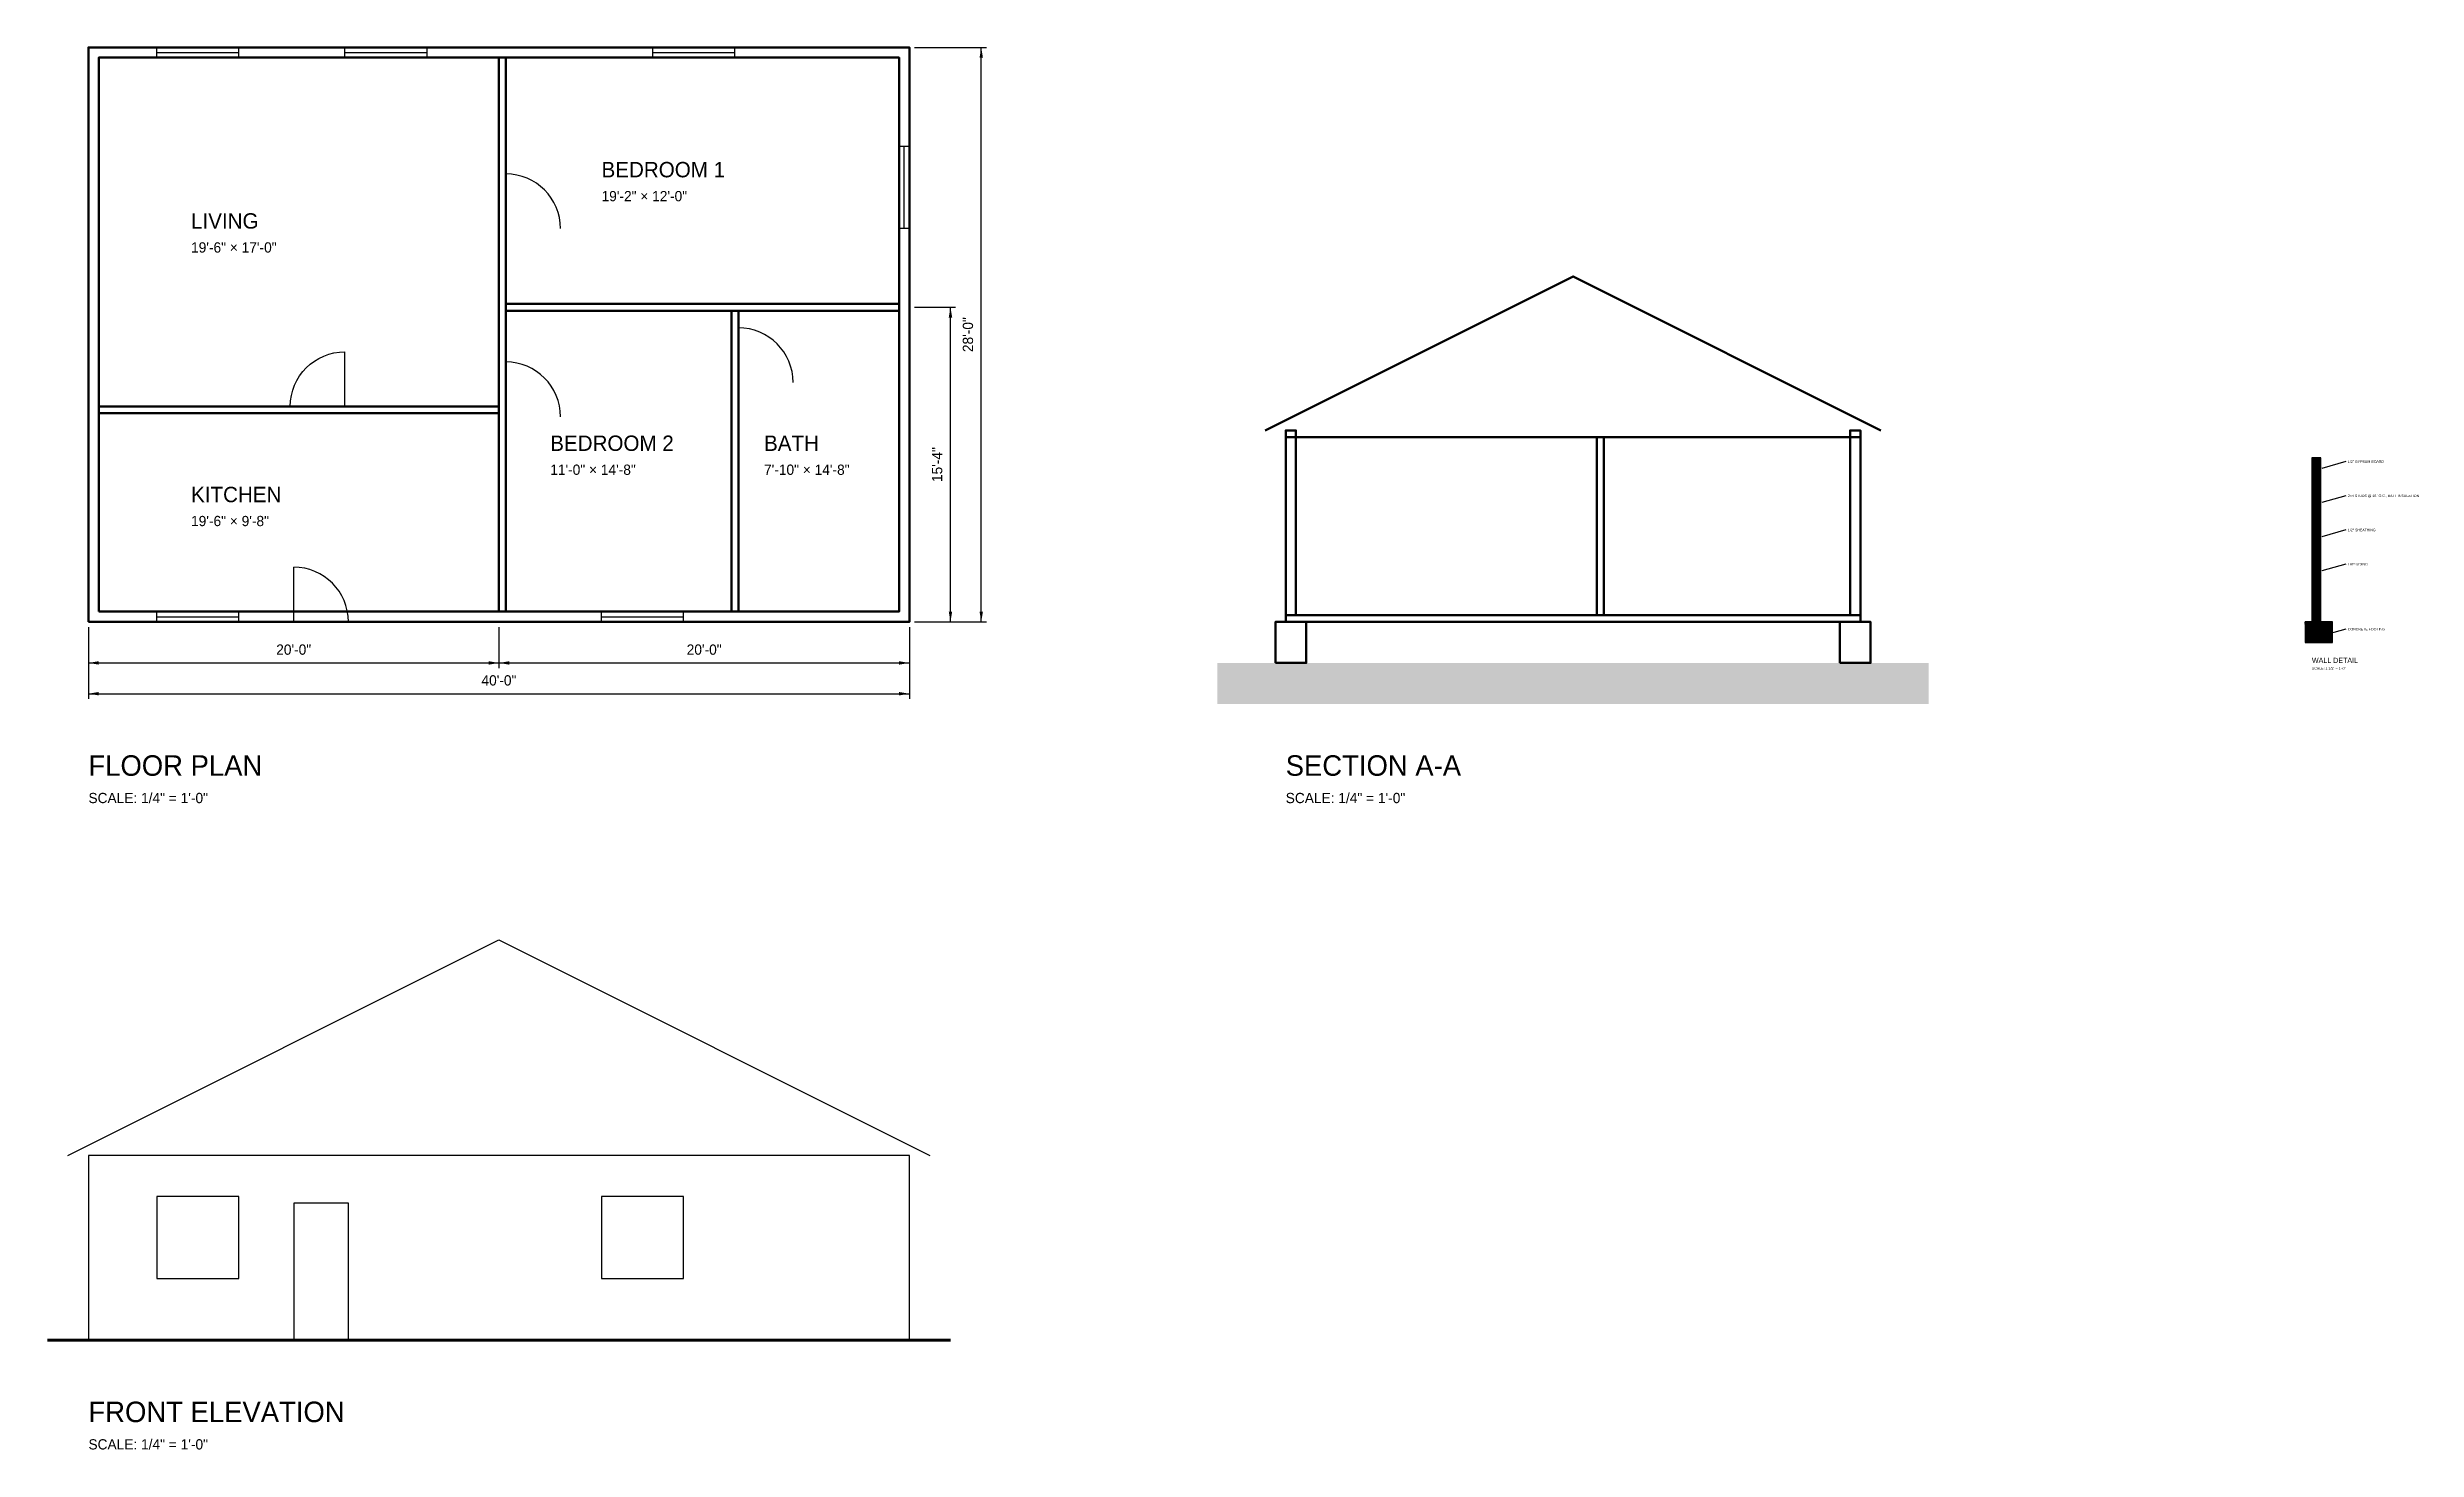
# Model space of a CAD drawing. Header units: inches. Extents: x -24 to 1361, y -484 to 336.
import ezdxf
from ezdxf.enums import TextEntityAlignment as Align

# ---------------------------------------------------------------- set-up
doc = ezdxf.new("R2010")
doc.units = ezdxf.units.IN
doc.header["$MEASUREMENT"] = 0
for name, color, linetype in [('A-ANNO-DIMS', 1, 'Continuous'), ('A-ANNO-TEXT', 3, 'Continuous'), ('A-DETL', 5, 'Continuous'), ('A-DOOR', 2, 'Continuous'), ('A-ELEV', 7, 'Continuous'), ('A-GLAZ', 4, 'Continuous'), ('A-HATCH', 8, 'Continuous')]:
    doc.layers.add(name, color=color, linetype=linetype)
doc.layers.add('A-SECT', color=6, linetype='Continuous', lineweight=50)
doc.layers.add('A-WALL', color=7, linetype='Continuous', lineweight=50)
doc.dimstyles.get("Standard").update_dxf_attribs({"dimscale": 48, "dimtxt": 0.125, "dimasz": 0.125, "dimexe": 0.0625, "dimexo": 0.0625, "dimgap": 0.0625, "dimtad": 1, "dimdec": 4, "dimdsep": 46, "dimlunit": 4, "dimtxsty": 'Standard', "dimcen": 0.09, "dimadec": 0, "dimazin": 0, "dimtfac": 1, "dimtofl": 0, "dimtmove": 0, "dimatfit": 3, "dimfxl": 1, "dimtolj": 1, "dimtzin": 0, "dimarcsym": 0})

# ---------------------------------------------------------------- blocks, each defined once
blk = doc.blocks.new('DOOR-32')
blk.add_line((0, 0), (0, 32))
blk.add_arc((0, 0), 32, 0, 90)
blk = doc.blocks.new('WIN-48')
for p, q in [((0, 6), (48, 6)), ((0, 0), (0, 6)), ((0, 3), (48, 3)), ((0, 0), (48, 0)), ((48, 0), (48, 6))]:
    blk.add_line(p, q)
blk = doc.blocks.new('*D1')
at = {"color": 0}
for p, q in [((0, -3), (0, -45)), ((480, -3), (480, -45)), ((0, -42), (480, -42))]:
    blk.add_line(p, q, dxfattribs=at)
for points in [[(0, -42), (6, -43), (6, -41)], [(480, -42), (474, -41), (474, -43)]]:
    blk.add_solid(points, dxfattribs=at)
blk.add_text('40\'-0"', height=6, dxfattribs=at).set_placement((240, -39), align=Align.BOTTOM_CENTER)
blk = doc.blocks.new('*D2')
at = {"color": 0}
for p, q in [((0, -3), (0, -27)), ((240, -3), (240, -27)), ((0, -24), (240, -24))]:
    blk.add_line(p, q, dxfattribs=at)
for points in [[(0, -24), (6, -25), (6, -23)], [(240, -24), (234, -23), (234, -25)]]:
    blk.add_solid(points, dxfattribs=at)
blk.add_text('20\'-0"', height=6, dxfattribs=at).set_placement((120, -21), align=Align.BOTTOM_CENTER)
blk = doc.blocks.new('*D3')
at = {"color": 0}
for p, q in [((240, -3), (240, -27)), ((480, -3), (480, -27)), ((240, -24), (480, -24))]:
    blk.add_line(p, q, dxfattribs=at)
for points in [[(240, -24), (246, -25), (246, -23)], [(480, -24), (474, -23), (474, -25)]]:
    blk.add_solid(points, dxfattribs=at)
blk.add_text('20\'-0"', height=6, dxfattribs=at).set_placement((360, -21), align=Align.BOTTOM_CENTER)
blk = doc.blocks.new('*D4')
at = {"color": 0}
for p, q in [((483, 336), (525, 336)), ((522, 0), (522, 336)), ((483, 0), (525, 0))]:
    blk.add_line(p, q, dxfattribs=at)
for points in [[(522, 336), (521, 330), (523, 330)], [(522, 0), (523, 6), (521, 6)]]:
    blk.add_solid(points, dxfattribs=at)
blk.add_text('28\'-0"', height=6, rotation=90, dxfattribs=at).set_placement((519, 168), align=Align.BOTTOM_CENTER)
blk = doc.blocks.new('*D5')
at = {"color": 0}
for p, q in [((483, 184), (507, 184)), ((504, 0), (504, 184)), ((483, 0), (507, 0))]:
    blk.add_line(p, q, dxfattribs=at)
for points in [[(504, 184), (503, 178), (505, 178)], [(504, 0), (505, 6), (503, 6)]]:
    blk.add_solid(points, dxfattribs=at)
blk.add_text('15\'-4"', height=6, rotation=90, dxfattribs=at).set_placement((501, 92), align=Align.BOTTOM_CENTER)

msp = doc.modelspace()

# ---------------------------------------------------------------- hatches: boundary and pattern name
at = {"layer": 'A-HATCH'}
h = msp.add_hatch(dxfattribs=at)
h.set_pattern_fill('ANSI37', color=256, style=0)
h.paths.add_polyline_path([(1300.5, 0), (1304, 0), (1304, 96), (1300.5, 96)])
h = msp.add_hatch(dxfattribs=at)
h.set_pattern_fill('ANSI31', color=256, scale=0.5, style=0)
h.paths.add_polyline_path([(1296, -12), (1312, -12), (1312, 0), (1296, 0)])
h = msp.add_hatch(dxfattribs=at)
h.set_pattern_fill('EARTH', color=256, scale=12, style=0)
h.paths.add_polyline_path([(660, -48), (1076, -48), (1076, -24), (660, -24)])

# ---------------------------------------------------------------- linework, layer by layer
at = {"layer": 'A-ANNO-TEXT'}
for p, q in [((1306, 90), (1320, 94)), ((1306, 70), (1320, 74)), ((1306, 50), (1320, 54)), ((1306, 30), (1320, 34)), ((1306, -8), (1320, -4))]:
    msp.add_line(p, q, dxfattribs=at)
at = {"layer": 'A-DETL'}
for points in [[(1300, 0), (1300.5, 0), (1300.5, 96), (1300, 96)], [(1300.5, 0), (1304, 0), (1304, 96), (1300.5, 96)], [(1304, 0), (1304.5, 0), (1304.5, 96), (1304, 96)], [(1304.5, 0), (1305.25, 0), (1305.25, 96), (1304.5, 96)], [(1296, -12), (1312, -12), (1312, 0), (1296, 0)]]:
    msp.add_lwpolyline(points, close=True, dxfattribs=at)
at = {"layer": 'A-ELEV', "lineweight": 70}
msp.add_line((-24, -420), (504, -420), dxfattribs=at)
at = {"layer": 'A-ELEV'}
msp.add_lwpolyline([(-12, -312), (240, -186), (492, -312)], dxfattribs=at)
for points in [[(0, -420), (480, -420), (480, -312), (0, -312)], [(40, -384), (88, -384), (88, -336), (40, -336)], [(120, -420), (152, -420), (152, -340), (120, -340)], [(300, -384), (348, -384), (348, -336), (300, -336)]]:
    msp.add_lwpolyline(points, close=True, dxfattribs=at)
at = {"layer": 'A-SECT'}
msp.add_line((700, 108), (1036, 108), dxfattribs=at)
msp.add_lwpolyline([(688, 112), (868, 202), (1048, 112)], dxfattribs=at)
for points in [[(700, 4), (706, 4), (706, 112), (700, 112)], [(1030, 4), (1036, 4), (1036, 112), (1030, 112)], [(882, 4), (886, 4), (886, 108), (882, 108)], [(694, -24), (712, -24), (712, 0), (694, 0)], [(700, 0), (1036, 0), (1036, 4), (700, 4)], [(1024, -24), (1042, -24), (1042, 0), (1024, 0)]]:
    msp.add_lwpolyline(points, close=True, dxfattribs=at)
at = {"layer": 'A-WALL'}
for points in [[(0, 0), (480, 0), (480, 336), (0, 336)], [(6, 6), (474, 6), (474, 330), (6, 330)], [(240, 6), (244, 6), (244, 330), (240, 330)], [(244, 182), (474, 182), (474, 186), (244, 186)], [(376, 6), (380, 6), (380, 182), (376, 182)], [(6, 122), (240, 122), (240, 126), (6, 126)]]:
    msp.add_lwpolyline(points, close=True, dxfattribs=at)

# ---------------------------------------------------------------- block references
at = {"layer": 'A-DOOR'}
for p in [(244, 230), (380, 140), (244, 120), (120, 0)]:
    msp.add_blockref('DOOR-32', p, dxfattribs=at)
at = {"layer": 'A-DOOR', "xscale": -1}
msp.add_blockref('DOOR-32', (150, 126), dxfattribs=at)
at = {"layer": 'A-GLAZ'}
for p in [(40, 330), (150, 330), (330, 330), (40, 0), (300, 0)]:
    msp.add_blockref('WIN-48', p, dxfattribs=at)
at = {"layer": 'A-GLAZ', "rotation": 90}
msp.add_blockref('WIN-48', (480, 230), dxfattribs=at)

# ---------------------------------------------------------------- texts
at = {"layer": 'A-ANNO-TEXT'}
for s, height, p in [('BEDROOM 1', 9, (300, 260)), ('19\'-2" × 12\'-0"', 6, (300, 246)), ('LIVING', 9, (60, 230)), ('19\'-6" × 17\'-0"', 6, (60, 216)), ('BEDROOM 2', 9, (270, 100)), ('BATH', 9, (395, 100)), ('11\'-0" × 14\'-8"', 6, (270, 86)), ('7\'-10" × 14\'-8"', 6, (395, 86)), ('1/2" GYPSUM BOARD', 1.5, (1321, 93)), ('KITCHEN', 9, (60, 70)), ('2×4 STUDS @ 16" O.C., BATT INSULATION', 1.5, (1321, 73)), ('19\'-6" × 9\'-8"', 6, (60, 56)), ('1/2" SHEATHING', 1.5, (1321, 53)), ('LAP SIDING', 1.5, (1321, 33)), ('CONCRETE FOOTING', 1.5, (1321, -5)), ('WALL DETAIL', 3, (1300, -24)), ('SCALE: 1 1/2" = 1\'-0"', 1.5, (1300, -28)), ('FLOOR PLAN', 12, (0, -90)), ('SECTION A-A', 12, (700, -90)), ('SCALE: 1/4" = 1\'-0"', 6, (0, -106)), ('SCALE: 1/4" = 1\'-0"', 6, (700, -106)), ('FRONT ELEVATION', 12, (0, -468)), ('SCALE: 1/4" = 1\'-0"', 6, (0, -484))]:
    msp.add_text(s, height=height, dxfattribs=at).set_placement(p)

# ---------------------------------------------------------------- dimensions: what is measured, and where the dimension line sits
at = {"layer": 'A-ANNO-DIMS'}
for base, p2, picture, middle in [((522, 336), (480, 336), '*D4', (519, 168)), ((504, 184), (480, 184), '*D5', (501, 92))]:
    dim = msp.add_linear_dim(base=base, p1=(480, 0), p2=p2, angle=90, dimstyle='Standard', override={"dimscale": 48, "dimtxt": 0.125, "dimasz": 0.125, "dimexe": 0.0625, "dimexo": 0.0625, "dimgap": 0.0625, "dimtad": 1, "dimjust": 0, "dimtih": 0, "dimtoh": 0, "dimdec": 4, "dimlfac": 1, "dimrnd": 0, "dimzin": 8, "dimdsep": 46, "dimlunit": 4, "dimpost": '<>', "dimsah": 0, "dimtsz": 0, "dimse1": 0, "dimse2": 0, "dimsd1": 0, "dimsd2": 0, "dimclrd": 0, "dimclre": 0, "dimclrt": 0, "dimaunit": 0, "dimadec": 0, "dimazin": 0, "dimtol": 0, "dimlim": 0, "dimtp": 0, "dimtm": 0, "dimtfac": 1, "dimtdec": 2, "dimtix": 0, "dimtofl": 0, "dimtmove": 0, "dimatfit": 3, "dimtfill": 0, "dimtfillclr": 0, "dimtolj": 1, "dimtzin": 0, "dimlwd": 65534, "dimlwe": 65534}, dxfattribs=at)
    dim.commit()
    dim.dimension.update_dxf_attribs({"geometry": picture, "text_midpoint": middle, "dimtype": 160})
for base, p1, p2, picture, middle in [((480, -42), (0, 0), (480, 0), '*D1', (240, -39)), ((240, -24), (0, 0), (240, 0), '*D2', (120, -21)), ((480, -24), (240, 0), (480, 0), '*D3', (360, -21))]:
    dim = msp.add_linear_dim(base=base, p1=p1, p2=p2, dimstyle='Standard', override={"dimscale": 48, "dimtxt": 0.125, "dimasz": 0.125, "dimexe": 0.0625, "dimexo": 0.0625, "dimgap": 0.0625, "dimtad": 1, "dimjust": 0, "dimtih": 0, "dimtoh": 0, "dimdec": 4, "dimlfac": 1, "dimrnd": 0, "dimzin": 8, "dimdsep": 46, "dimlunit": 4, "dimpost": '<>', "dimsah": 0, "dimtsz": 0, "dimse1": 0, "dimse2": 0, "dimsd1": 0, "dimsd2": 0, "dimclrd": 0, "dimclre": 0, "dimclrt": 0, "dimaunit": 0, "dimadec": 0, "dimazin": 0, "dimtol": 0, "dimlim": 0, "dimtp": 0, "dimtm": 0, "dimtfac": 1, "dimtdec": 2, "dimtix": 0, "dimtofl": 0, "dimtmove": 0, "dimatfit": 3, "dimtfill": 0, "dimtfillclr": 0, "dimtolj": 1, "dimtzin": 0, "dimlwd": 65534, "dimlwe": 65534}, dxfattribs=at)
    dim.commit()
    dim.dimension.update_dxf_attribs({"geometry": picture, "text_midpoint": middle, "dimtype": 160})

doc.saveas('drawing.dxf')
